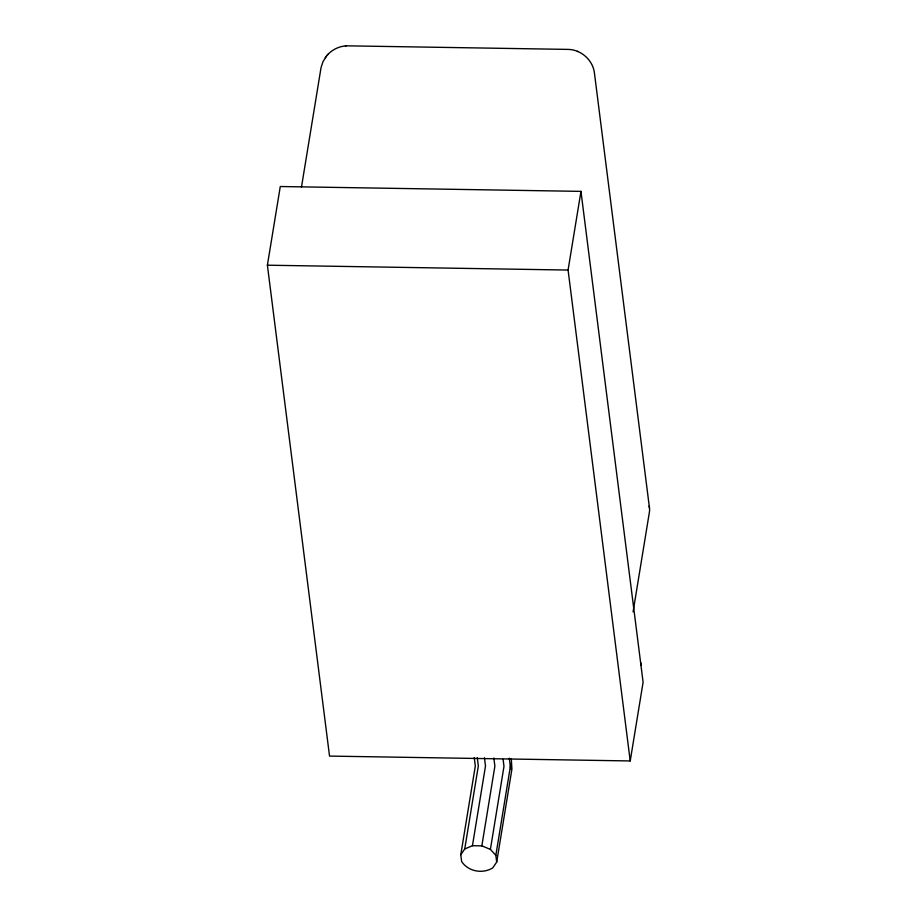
<?xml version="1.0" encoding="UTF-8"?>
<svg xmlns="http://www.w3.org/2000/svg" width="917" height="917" viewBox="0 0 917 917"><rect width="100%" height="100%" fill="white"/><g stroke="black" fill="none" stroke-linecap="round" stroke-linejoin="round"><path stroke-width="1.38" d="M267.397 265.196L280.281 186.518L580.965 191.378L643.104 682.259L630.22 760.95L329.535 756.089L267.397 265.196L568.082 270.056L580.965 191.378M301.475 187.114L321.053 67.594L323.059 61.508L326.429 56.212M511.285 758.588L511.915 769.134L496.693 862.106L492.738 867.895C482.72 874.153 468.197 871.586 461.641 861.533L460.781 854.759L475.315 766.004L474.249 757.568M460.781 854.759L464.736 848.97L478.33 765.97L477.276 757.591M464.736 848.97L472.438 845.715L485.494 766.039L484.451 757.797M496.693 862.106L495.833 855.332L490.4 849.383L481.838 845.864L494.882 766.188L493.839 757.946M490.4 849.383L503.983 766.383L503.101 759.402M495.833 855.332L510.769 764.136M633.085 611.834L649.431 511.995A26.937 19.005 0.6 0 0 649.11 506.161M325.248 57.668C330.361 50.286 339.175 45.632 348.173 45.85L568.127 49.403C581.046 49.564 592.76 60.006 594.399 72.81L649.488 508.098M326.876 55.662L327.988 54.286M345.411 45.93L346.064 45.919M472.438 845.715L481.838 845.864M577.366 51.341L577.939 51.547M568.082 270.056L630.22 760.95M509.302 758.141L510.677 769.054M640.88 662.865L640.972 665.421"/></g></svg>
